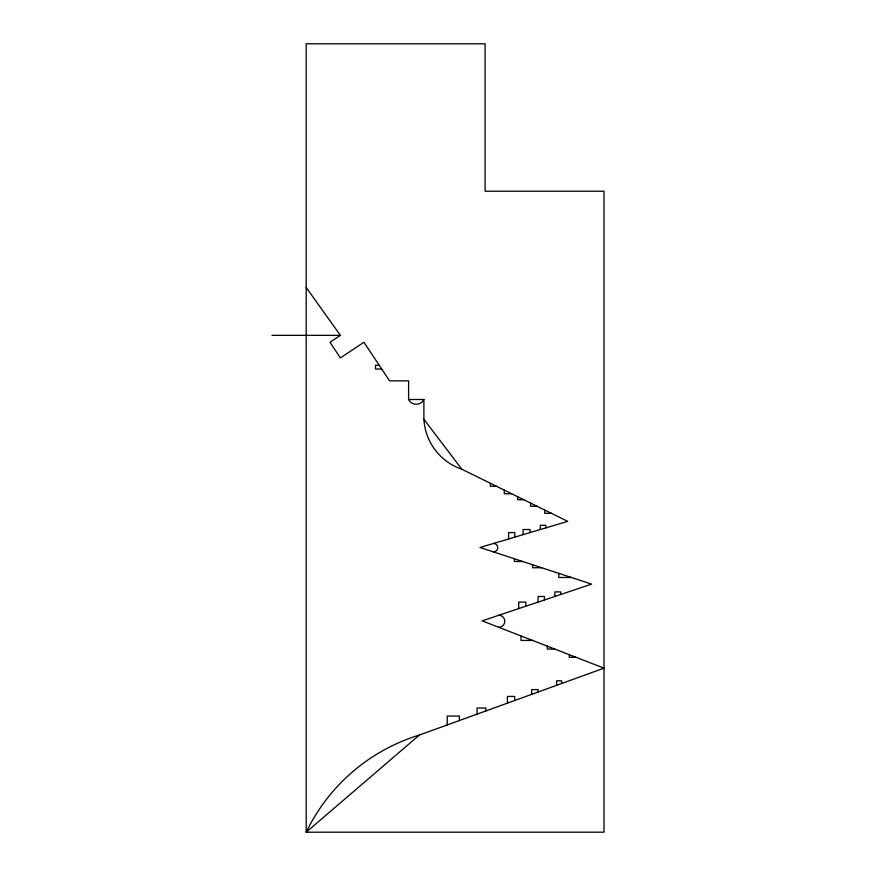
<?xml version="1.0" encoding="UTF-8"?>
<svg xmlns="http://www.w3.org/2000/svg" width="876" height="876" viewBox="0 0 876 876"><rect width="100%" height="100%" fill="white"/><g stroke="black" fill="none" stroke-linecap="round" stroke-linejoin="round"><path stroke-width="1.31" d="M419.407 735.019L306.195 832.2L306.195 43.8L485.096 43.8L485.096 191.22L604.002 191.22L604.002 832.2L306.195 832.2A186.27 186.27 0 0 1 419.407 735.019L604.002 668.158L482.15 620.865L591.639 584.128L479.993 547.489L567.725 521.351L461.838 469.24A56.141 56.141 0 0 1 423.896 419.275L423.896 399.5L408.599 399.5L408.599 380.852L389.579 380.852L363.934 342.264L340.381 357.923L329.978 342.264L340.381 335.355L306.195 287.459M271.998 335.355L340.381 335.355M379.231 365.292L375.519 365.292L375.519 369.015L381.717 369.015M496.593 486.344L490.407 486.344L490.407 483.3M511.595 493.735L504.291 493.735L504.291 490.133M523.782 499.725L517.672 499.725L517.672 496.714M537.043 506.251L530.626 506.251L530.626 503.098M551.464 513.347L544.752 513.347L544.752 510.04M522.633 561.472L514.354 561.472L514.354 558.757M541.751 567.747L532.564 567.747L532.564 564.735M571.393 577.481L558.789 577.481L558.789 573.342M532.564 640.433L521.067 640.433L521.067 635.965M554.826 649.072L547.292 649.072L547.292 646.149M575.992 657.285L569.28 657.285L569.28 654.679M423.896 419.275L461.838 469.24M561.669 683.488L561.669 680.805L556.599 680.805L556.599 685.328M560.706 594.508L560.706 591.891L554.815 591.891L554.815 596.479M545.901 527.856L545.901 525.315L540.306 525.315L540.306 529.52M544.423 599.972L544.423 596.479L538.083 596.479L538.083 602.097M538.171 691.996L538.171 689.609L531.601 689.609L531.601 694.383M530.057 532.575L530.057 529.52L523.049 529.52L523.049 534.667M525.852 606.203L525.852 602.097L518.691 602.097L518.691 608.601M514.803 537.119L514.803 532.575L508.606 532.575L508.606 538.959M514.65 700.515L514.65 696.42L507.412 696.42L507.412 703.143M485.939 710.918L485.939 708.016L477.07 708.016L477.07 714.126M459.396 720.532L459.396 716.053L447.231 716.053L447.231 724.934M498.915 615.237A6.012 6.012 0 0 1 504.784 621.391A6.012 6.012 0 0 1 498.63 627.26M493.549 543.448A4.227 4.227 0 0 1 497.721 547.73A4.227 4.227 0 0 1 493.44 551.891M423.896 399.5A8.508 8.508 0 0 1 408.599 399.5"/></g></svg>
